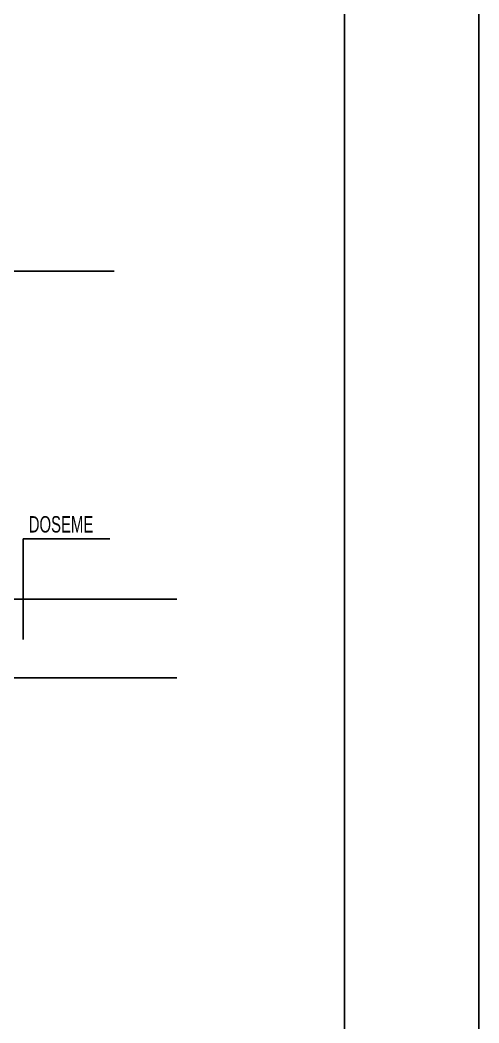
# Model space of a CAD drawing. Header units: centimetres. Extents: x -13133 to 30552, y -2 to 4552.
# Drawn here: x 27439.8 to 27588.6, y 361.5 to 686.9 of the extents above; entities that cross this region are included whole.
import ezdxf

# ---------------------------------------------------------------- set-up
doc = ezdxf.new("R2010")
doc.units = ezdxf.units.CM
for name, color, linetype in [('MEP-DETAYLAR', 111, 'CONTINUOUS'), ('MTY-CİHAZ', 135, 'CONTINUOUS'), ('ROTAS-VANA', 1, 'CONTINUOUS')]:
    doc.layers.add(name, color=color, linetype=linetype)
doc.layers.add('Renkli Tarama', color=7, linetype='CONTINUOUS', lineweight=0)
doc.styles.add('ÇAP', font='arial.ttf')

# ---------------------------------------------------------------- blocks, each defined once
blk = doc.blocks.new('SIHHİ DETAYLAR')
at = {"layer": 'MEP-DETAYLAR', "color": 41}
for p, q in [((1880.29, 305.44), (1814.15, 305.44)), ((1850.82, 218.63), (1850.82, 185.88)), ((1878.94, 218.63), (1850.82, 218.63))]:
    blk.add_line(p, q, dxfattribs=at)
at = {"layer": 'MEP-DETAYLAR', "color": 11}
for p, q in [((1674.32, 199.04), (1900.57, 199.04)), ((1674.32, 173.52), (1900.57, 173.52))]:
    blk.add_line(p, q, dxfattribs=at)
at = {"layer": 'MTY-CİHAZ'}
for points in [[(784.35, 1500), (1998.61, 1500), (1998.61, 0), (784.35, 0)], [(1420.75, 629.47), (1954.98, 629.47), (1954.98, 6.15), (1420.75, 6.15)]]:
    blk.add_lwpolyline(points, close=True, dxfattribs=at)
at = {"layer": 'MEP-DETAYLAR', "color": 41, "style": 'ÇAP', "width": 0.65}
blk.add_text('DOSEME', height=5.316, rotation=359.9999, dxfattribs=at).set_placement((1852.59, 220.63))
blk = doc.blocks.new('MTY-SIHHİ DETAYLAR')
at = {"layer": 'Renkli Tarama'}
blk.add_blockref('SIHHİ DETAYLAR', (257713.28, -444848.48), dxfattribs=at)

msp = doc.modelspace()

# ---------------------------------------------------------------- block references
at = {"layer": 'ROTAS-VANA'}
msp.add_blockref('MTY-SIHHİ DETAYLAR', (-232123.28, 445148.48), dxfattribs=at)

doc.saveas('drawing.dxf')
